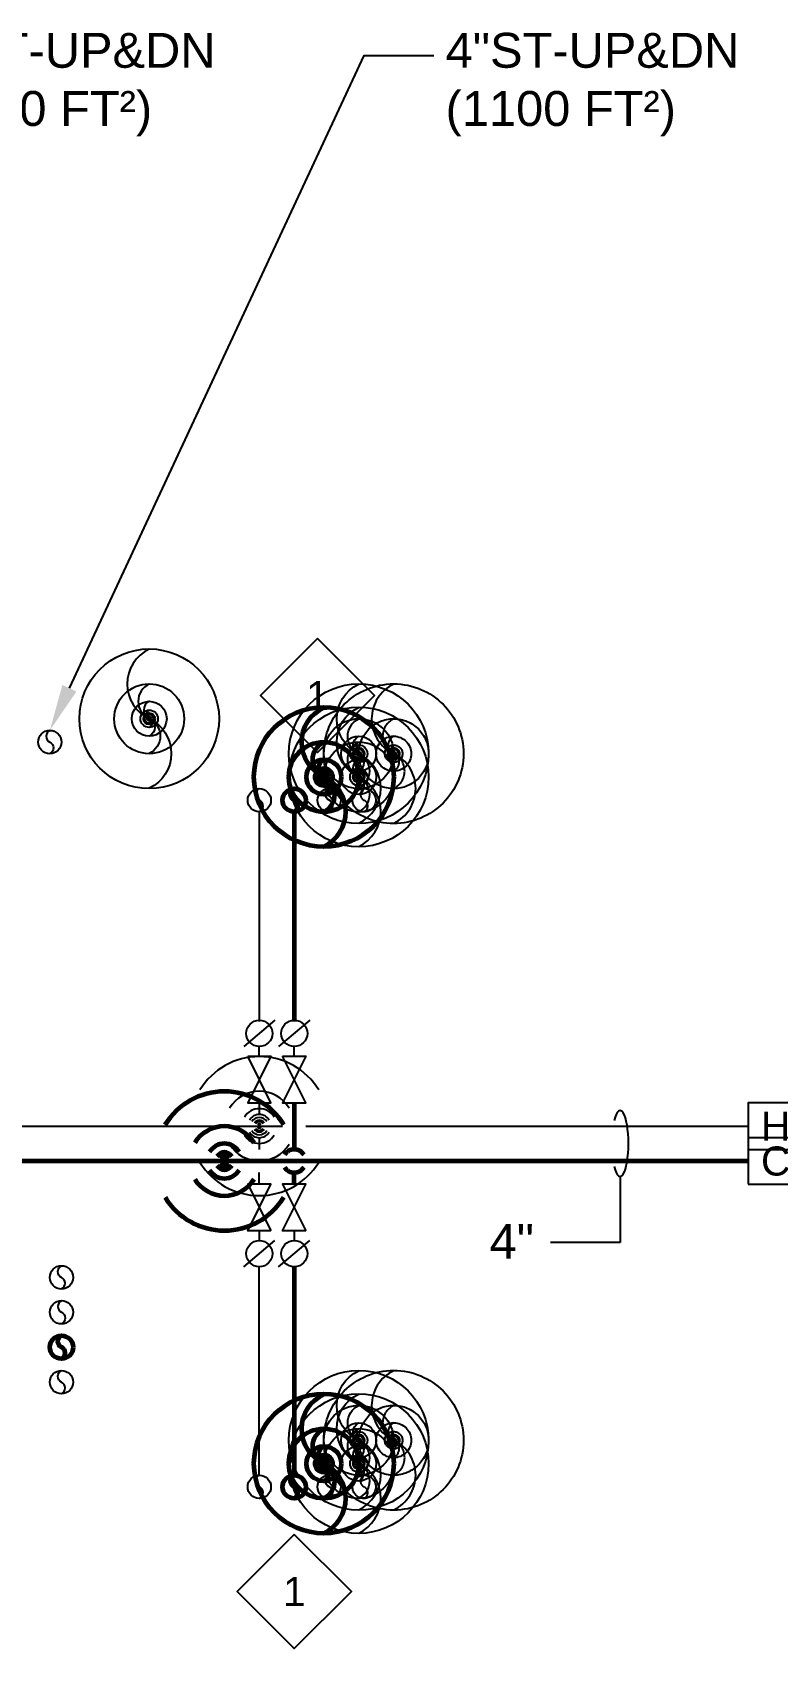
# Model space of a CAD drawing. Extents: x -3693 to 528, y -2672 to 2716.
# Drawn here: x -2582 to -2326, y -2172 to -1616 of the extents above; entities that cross this region are included whole.
import ezdxf
from ezdxf.enums import TextEntityAlignment as Align

# ---------------------------------------------------------------- set-up
doc = ezdxf.new("R2010")
doc.units = 0
doc.header["$LTSCALE"] = 48
doc.header["$MEASUREMENT"] = 0
doc.linetypes.add('VENT', pattern=[0.3, 0.2, -0.1])
for name, color, linetype in [('G-ANNO-TEXT', 70, 'Continuous'), ('G-ANNO-TEXT @ 128', 70, 'Continuous'), ('P-14HW-N @ 128', 3, 'Continuous'), ('P-14HWC-N @ 128', 2, 'Continuous'), ('P-HW-N', 1, 'Continuous'), ('P-HW-N @ 1 (1)', 1, 'Continuous'), ('P-HW-N @ 1 (2)', 1, 'Continuous'), ('P-HW-N @ 12', 1, 'Continuous'), ('P-HW-N @ 128', 1, 'Continuous'), ('P-HW-N @ 16', 1, 'Continuous'), ('P-HW-N @ 192', 1, 'Continuous'), ('P-HW-N @ 2', 1, 'Continuous'), ('P-HW-N @ 24', 1, 'Continuous'), ('P-HW-N @ 384', 1, 'Continuous'), ('P-HW-N @ 4', 1, 'Continuous'), ('P-HW-N @ 48', 1, 'Continuous'), ('P-HW-N @ 64', 1, 'Continuous'), ('P-HW-N @ 768', 1, 'Continuous'), ('P-HW-N @ 8', 1, 'Continuous'), ('P-HW-N @ 96', 1, 'Continuous'), ('P-SAN-N', 6, 'Continuous'), ('P-SAN-N @ 1 (1)', 6, 'Continuous'), ('P-SAN-N @ 1 (2)', 6, 'Continuous'), ('P-SAN-N @ 12', 6, 'Continuous'), ('P-SAN-N @ 128', 6, 'Continuous'), ('P-SAN-N @ 16', 6, 'Continuous'), ('P-SAN-N @ 192', 6, 'Continuous'), ('P-SAN-N @ 2', 6, 'Continuous'), ('P-SAN-N @ 24', 6, 'Continuous'), ('P-SAN-N @ 384', 6, 'Continuous'), ('P-SAN-N @ 4', 6, 'Continuous'), ('P-SAN-N @ 48', 6, 'Continuous'), ('P-SAN-N @ 64', 6, 'Continuous'), ('P-SAN-N @ 768', 6, 'Continuous'), ('P-SAN-N @ 8', 6, 'Continuous'), ('P-SAN-N @ 96', 6, 'Continuous'), ('P-SANV-N', 5, 'VENT'), ('P-SANV-N @ 1 (1)', 5, 'VENT'), ('P-SANV-N @ 1 (2)', 5, 'VENT'), ('P-SANV-N @ 12', 5, 'VENT'), ('P-SANV-N @ 128', 5, 'VENT'), ('P-SANV-N @ 16', 5, 'VENT'), ('P-SANV-N @ 192', 5, 'VENT'), ('P-SANV-N @ 2', 5, 'VENT'), ('P-SANV-N @ 24', 5, 'VENT'), ('P-SANV-N @ 384', 5, 'VENT'), ('P-SANV-N @ 4', 5, 'VENT'), ('P-SANV-N @ 48', 5, 'VENT'), ('P-SANV-N @ 64', 5, 'VENT'), ('P-SANV-N @ 768', 5, 'VENT'), ('P-SANV-N @ 8', 5, 'VENT'), ('P-SANV-N @ 96', 5, 'VENT'), ('P-STRM-N', 2, 'Continuous'), ('P-STRM-N @ 1 (1)', 2, 'Continuous'), ('P-STRM-N @ 1 (2)', 2, 'Continuous'), ('P-STRM-N @ 12', 2, 'Continuous'), ('P-STRM-N @ 128', 2, 'Continuous'), ('P-STRM-N @ 16', 2, 'Continuous'), ('P-STRM-N @ 192', 2, 'Continuous'), ('P-STRM-N @ 2', 2, 'Continuous'), ('P-STRM-N @ 24', 2, 'Continuous'), ('P-STRM-N @ 384', 2, 'Continuous'), ('P-STRM-N @ 4', 2, 'Continuous'), ('P-STRM-N @ 48', 2, 'Continuous'), ('P-STRM-N @ 64', 2, 'Continuous'), ('P-STRM-N @ 768', 2, 'Continuous'), ('P-STRM-N @ 8', 2, 'Continuous'), ('P-STRM-N @ 96', 2, 'Continuous')]:
    doc.layers.add(name, color=color, linetype=linetype)
for name, color, linetype, lineweight in [('P-CW-N', 4, 'Continuous', 60), ('P-CW-N @ 1 (1)', 4, 'Continuous', 60), ('P-CW-N @ 1 (2)', 4, 'Continuous', 60), ('P-CW-N @ 12', 4, 'Continuous', 60), ('P-CW-N @ 128', 4, 'Continuous', 60), ('P-CW-N @ 16', 4, 'Continuous', 60), ('P-CW-N @ 192', 4, 'Continuous', 60), ('P-CW-N @ 2', 4, 'Continuous', 60), ('P-CW-N @ 24', 4, 'Continuous', 60), ('P-CW-N @ 384', 4, 'Continuous', 60), ('P-CW-N @ 4', 4, 'Continuous', 60), ('P-CW-N @ 48', 4, 'Continuous', 60), ('P-CW-N @ 64', 4, 'Continuous', 60), ('P-CW-N @ 768', 4, 'Continuous', 60), ('P-CW-N @ 8', 4, 'Continuous', 60), ('P-CW-N @ 96', 4, 'Continuous', 60), ('P-GAS-N @ 128', 3, 'Continuous', 60)]:
    doc.layers.add(name, color=color, linetype=linetype, lineweight=lineweight)
doc.styles.add('Arial', font='arial.ttf')

# ---------------------------------------------------------------- blocks, each defined once
blk = doc.blocks.new('*U14')
at = {"layer": 'DEFPOINTS'}
blk.add_lwpolyline([(-0.125, -0.0625), (0.125, -0.0625), (0.125, 0.0625), (-0.125, 0.0625)], close=True, dxfattribs=at)
at = {"style": 'Arial'}
blk.add_text('HW', height=0.07812, dxfattribs=at).set_placement((0, 0), align=Align.MIDDLE)
blk = doc.blocks.new('*U17')
at = {"layer": 'DEFPOINTS'}
blk.add_lwpolyline([(-0.125, -0.0625), (0.125, -0.0625), (0.125, 0.0625), (-0.125, 0.0625)], close=True, dxfattribs=at)
at = {"style": 'Arial'}
blk.add_text('CW', height=0.07812, dxfattribs=at).set_placement((0, 0), align=Align.MIDDLE)
blk = doc.blocks.new('DIAMOND TAG')
blk.add_lwpolyline([(0, -0.1533), (0.1533, 0), (0, 0.1533), (-0.1533, 0)], close=True)
at = {"style": 'Arial'}
blk.add_attdef('XXX', text='', height=0.0781, dxfattribs=at).set_placement((0, 0), align=Align.MIDDLE)
blk = doc.blocks.new('*U22')
for start, end in [(121.27433, 238.72567), (301.43418, 58.56582)]:
    blk.add_arc((0, 0), 0.03112, start, end)
blk = doc.blocks.new('*U667')
at = {"layer": 'P-CW-N @ 1 (1)', "rotation": 270}
blk.add_blockref('*U22', (-2516, -2004.26), dxfattribs=at)
at = {"layer": 'P-CW-N @ 1 (2)', "rotation": 270}
blk.add_blockref('*U22', (-2516, -2004.26), dxfattribs=at)
at = {"layer": 'P-CW-N @ 12', "xscale": 12, "yscale": 12, "zscale": 12, "rotation": 270}
blk.add_blockref('*U22', (-2516, -2004.26), dxfattribs=at)
at = {"layer": 'P-CW-N @ 128', "xscale": 128, "yscale": 128, "zscale": 128, "rotation": 270}
blk.add_blockref('*U22', (-2492, -2004.26), dxfattribs=at)
at = {"layer": 'P-CW-N @ 16', "xscale": 16, "yscale": 16, "zscale": 16, "rotation": 270}
blk.add_blockref('*U22', (-2516, -2004.26), dxfattribs=at)
at = {"layer": 'P-CW-N @ 192', "xscale": 192, "yscale": 192, "zscale": 192, "rotation": 270}
blk.add_blockref('*U22', (-2516, -2004.26), dxfattribs=at)
at = {"layer": 'P-CW-N @ 2', "xscale": 2, "yscale": 2, "zscale": 2, "rotation": 270}
blk.add_blockref('*U22', (-2516, -2004.26), dxfattribs=at)
at = {"layer": 'P-CW-N @ 24', "xscale": 24, "yscale": 24, "zscale": 24, "rotation": 270}
blk.add_blockref('*U22', (-2516, -2004.26), dxfattribs=at)
at = {"layer": 'P-CW-N @ 384', "xscale": 384, "yscale": 384, "zscale": 384, "rotation": 270}
blk.add_blockref('*U22', (-2516, -2004.26), dxfattribs=at)
at = {"layer": 'P-CW-N @ 4', "xscale": 4, "yscale": 4, "zscale": 4, "rotation": 270}
blk.add_blockref('*U22', (-2516, -2004.26), dxfattribs=at)
at = {"layer": 'P-CW-N @ 48', "xscale": 48, "yscale": 48, "zscale": 48, "rotation": 270}
blk.add_blockref('*U22', (-2516, -2004.26), dxfattribs=at)
at = {"layer": 'P-CW-N @ 64', "xscale": 64, "yscale": 64, "zscale": 64, "rotation": 270}
blk.add_blockref('*U22', (-2516, -2004.26), dxfattribs=at)
at = {"layer": 'P-CW-N @ 768', "xscale": 768, "yscale": 768, "zscale": 768, "rotation": 270}
blk.add_blockref('*U22', (-2516, -2004.26), dxfattribs=at)
at = {"layer": 'P-CW-N @ 8', "xscale": 8, "yscale": 8, "zscale": 8, "rotation": 270}
blk.add_blockref('*U22', (-2516, -2004.26), dxfattribs=at)
at = {"layer": 'P-CW-N @ 96', "xscale": 96, "yscale": 96, "zscale": 96, "rotation": 270}
blk.add_blockref('*U22', (-2516, -2004.26), dxfattribs=at)
blk = doc.blocks.new('*U669')
at = {"layer": 'P-HW-N @ 1 (1)', "rotation": 270}
blk.add_blockref('*U22', (-2504, -1992.26), dxfattribs=at)
at = {"layer": 'P-HW-N @ 1 (2)', "rotation": 270}
blk.add_blockref('*U22', (-2504, -1992.26), dxfattribs=at)
at = {"layer": 'P-HW-N @ 12', "xscale": 12, "yscale": 12, "zscale": 12, "rotation": 270}
blk.add_blockref('*U22', (-2504, -1992.26), dxfattribs=at)
at = {"layer": 'P-HW-N @ 128', "xscale": 128, "yscale": 128, "zscale": 128, "rotation": 270}
blk.add_blockref('*U22', (-2504, -1992.26), dxfattribs=at)
at = {"layer": 'P-HW-N @ 16', "xscale": 16, "yscale": 16, "zscale": 16, "rotation": 270}
blk.add_blockref('*U22', (-2504, -1992.26), dxfattribs=at)
at = {"layer": 'P-HW-N @ 192', "xscale": 192, "yscale": 192, "zscale": 192, "rotation": 270}
blk.add_blockref('*U22', (-2504, -1992.26), dxfattribs=at)
at = {"layer": 'P-HW-N @ 2', "xscale": 2, "yscale": 2, "zscale": 2, "rotation": 270}
blk.add_blockref('*U22', (-2504, -1992.26), dxfattribs=at)
at = {"layer": 'P-HW-N @ 24', "xscale": 24, "yscale": 24, "zscale": 24, "rotation": 270}
blk.add_blockref('*U22', (-2504, -1992.26), dxfattribs=at)
at = {"layer": 'P-HW-N @ 384', "xscale": 384, "yscale": 384, "zscale": 384, "rotation": 270}
blk.add_blockref('*U22', (-2504, -1992.26), dxfattribs=at)
at = {"layer": 'P-HW-N @ 4', "xscale": 4, "yscale": 4, "zscale": 4, "rotation": 270}
blk.add_blockref('*U22', (-2504, -1992.26), dxfattribs=at)
at = {"layer": 'P-HW-N @ 48', "xscale": 48, "yscale": 48, "zscale": 48, "rotation": 270}
blk.add_blockref('*U22', (-2504, -1992.26), dxfattribs=at)
at = {"layer": 'P-HW-N @ 64', "xscale": 64, "yscale": 64, "zscale": 64, "rotation": 270}
blk.add_blockref('*U22', (-2504, -1992.26), dxfattribs=at)
at = {"layer": 'P-HW-N @ 768', "xscale": 768, "yscale": 768, "zscale": 768, "rotation": 270}
blk.add_blockref('*U22', (-2504, -1992.26), dxfattribs=at)
at = {"layer": 'P-HW-N @ 8', "xscale": 8, "yscale": 8, "zscale": 8, "rotation": 270}
blk.add_blockref('*U22', (-2504, -1992.26), dxfattribs=at)
at = {"layer": 'P-HW-N @ 96', "xscale": 96, "yscale": 96, "zscale": 96, "rotation": 270}
blk.add_blockref('*U22', (-2504, -1992.26), dxfattribs=at)
blk = doc.blocks.new('*U9')
blk.add_lwpolyline([(0, 0.03112, 0.634258), (0, 0, -0.634258), (0, -0.03112)], format="xyb")
blk.add_circle((0, 0), 0.03125)
blk = doc.blocks.new('*U686')
at = {"layer": 'P-STRM-N @ 1 (1)'}
blk.add_blockref('*U9', (-2541.84, -1852.26), dxfattribs=at)
at = {"layer": 'P-STRM-N @ 1 (2)'}
blk.add_blockref('*U9', (-2541.84, -1852.26), dxfattribs=at)
at = {"layer": 'P-STRM-N @ 12', "xscale": 12, "yscale": 12, "zscale": 12}
blk.add_blockref('*U9', (-2541.84, -1852.26), dxfattribs=at)
at = {"layer": 'P-STRM-N @ 128', "xscale": 128, "yscale": 128, "zscale": 128}
blk.add_blockref('*U9', (-2576, -1860.26), dxfattribs=at)
at = {"layer": 'P-STRM-N @ 16', "xscale": 16, "yscale": 16, "zscale": 16}
blk.add_blockref('*U9', (-2541.84, -1852.26), dxfattribs=at)
at = {"layer": 'P-STRM-N @ 192', "xscale": 192, "yscale": 192, "zscale": 192}
blk.add_blockref('*U9', (-2541.84, -1852.26), dxfattribs=at)
at = {"layer": 'P-STRM-N @ 2', "xscale": 2, "yscale": 2, "zscale": 2}
blk.add_blockref('*U9', (-2541.84, -1852.26), dxfattribs=at)
at = {"layer": 'P-STRM-N @ 24', "xscale": 24, "yscale": 24, "zscale": 24}
blk.add_blockref('*U9', (-2541.84, -1852.26), dxfattribs=at)
at = {"layer": 'P-STRM-N @ 384', "xscale": 384, "yscale": 384, "zscale": 384}
blk.add_blockref('*U9', (-2541.84, -1852.26), dxfattribs=at)
at = {"layer": 'P-STRM-N @ 4', "xscale": 4, "yscale": 4, "zscale": 4}
blk.add_blockref('*U9', (-2541.84, -1852.26), dxfattribs=at)
at = {"layer": 'P-STRM-N @ 48', "xscale": 48, "yscale": 48, "zscale": 48}
blk.add_blockref('*U9', (-2541.84, -1852.26), dxfattribs=at)
at = {"layer": 'P-STRM-N @ 64', "xscale": 64, "yscale": 64, "zscale": 64}
blk.add_blockref('*U9', (-2541.84, -1852.26), dxfattribs=at)
at = {"layer": 'P-STRM-N @ 768', "xscale": 768, "yscale": 768, "zscale": 768}
blk.add_blockref('*U9', (-2541.84, -1852.26), dxfattribs=at)
at = {"layer": 'P-STRM-N @ 8', "xscale": 8, "yscale": 8, "zscale": 8}
blk.add_blockref('*U9', (-2541.84, -1852.26), dxfattribs=at)
at = {"layer": 'P-STRM-N @ 96', "xscale": 96, "yscale": 96, "zscale": 96}
blk.add_blockref('*U9', (-2541.84, -1852.26), dxfattribs=at)
blk = doc.blocks.new('*U691')
at = {"layer": 'P-CW-N @ 1 (1)', "rotation": 180}
blk.add_blockref('*U9', (-2481.84, -1872.26), dxfattribs=at)
at = {"layer": 'P-CW-N @ 1 (2)', "rotation": 180}
blk.add_blockref('*U9', (-2481.84, -1872.26), dxfattribs=at)
at = {"layer": 'P-CW-N @ 12', "xscale": 12, "yscale": 12, "zscale": 12, "rotation": 180}
blk.add_blockref('*U9', (-2481.84, -1872.26), dxfattribs=at)
at = {"layer": 'P-CW-N @ 128', "xscale": 128, "yscale": 128, "zscale": 128, "rotation": 180}
blk.add_blockref('*U9', (-2492, -1880.26), dxfattribs=at)
at = {"layer": 'P-CW-N @ 16', "xscale": 16, "yscale": 16, "zscale": 16, "rotation": 180}
blk.add_blockref('*U9', (-2481.84, -1872.26), dxfattribs=at)
at = {"layer": 'P-CW-N @ 192', "xscale": 192, "yscale": 192, "zscale": 192, "rotation": 180}
blk.add_blockref('*U9', (-2481.84, -1872.26), dxfattribs=at)
at = {"layer": 'P-CW-N @ 2', "xscale": 2, "yscale": 2, "zscale": 2, "rotation": 180}
blk.add_blockref('*U9', (-2481.84, -1872.26), dxfattribs=at)
at = {"layer": 'P-CW-N @ 24', "xscale": 24, "yscale": 24, "zscale": 24, "rotation": 180}
blk.add_blockref('*U9', (-2481.84, -1872.26), dxfattribs=at)
at = {"layer": 'P-CW-N @ 384', "xscale": 384, "yscale": 384, "zscale": 384, "rotation": 180}
blk.add_blockref('*U9', (-2481.84, -1872.26), dxfattribs=at)
at = {"layer": 'P-CW-N @ 4', "xscale": 4, "yscale": 4, "zscale": 4, "rotation": 180}
blk.add_blockref('*U9', (-2481.84, -1872.26), dxfattribs=at)
at = {"layer": 'P-CW-N @ 48', "xscale": 48, "yscale": 48, "zscale": 48, "rotation": 180}
blk.add_blockref('*U9', (-2481.84, -1872.26), dxfattribs=at)
at = {"layer": 'P-CW-N @ 64', "xscale": 64, "yscale": 64, "zscale": 64, "rotation": 180}
blk.add_blockref('*U9', (-2481.84, -1872.26), dxfattribs=at)
at = {"layer": 'P-CW-N @ 768', "xscale": 768, "yscale": 768, "zscale": 768, "rotation": 180}
blk.add_blockref('*U9', (-2481.84, -1872.26), dxfattribs=at)
at = {"layer": 'P-CW-N @ 8', "xscale": 8, "yscale": 8, "zscale": 8, "rotation": 180}
blk.add_blockref('*U9', (-2481.84, -1872.26), dxfattribs=at)
at = {"layer": 'P-CW-N @ 96', "xscale": 96, "yscale": 96, "zscale": 96, "rotation": 180}
blk.add_blockref('*U9', (-2481.84, -1872.26), dxfattribs=at)
blk = doc.blocks.new('*U692')
at = {"layer": 'P-HW-N @ 1 (1)', "rotation": 180}
blk.add_blockref('*U9', (-2469.84, -1872.26), dxfattribs=at)
at = {"layer": 'P-HW-N @ 1 (2)', "rotation": 180}
blk.add_blockref('*U9', (-2469.84, -1872.26), dxfattribs=at)
at = {"layer": 'P-HW-N @ 12', "xscale": 12, "yscale": 12, "zscale": 12, "rotation": 180}
blk.add_blockref('*U9', (-2469.84, -1872.26), dxfattribs=at)
at = {"layer": 'P-HW-N @ 128', "xscale": 128, "yscale": 128, "zscale": 128, "rotation": 180}
blk.add_blockref('*U9', (-2504, -1880.26), dxfattribs=at)
at = {"layer": 'P-HW-N @ 16', "xscale": 16, "yscale": 16, "zscale": 16, "rotation": 180}
blk.add_blockref('*U9', (-2469.84, -1872.26), dxfattribs=at)
at = {"layer": 'P-HW-N @ 192', "xscale": 192, "yscale": 192, "zscale": 192, "rotation": 180}
blk.add_blockref('*U9', (-2469.84, -1872.26), dxfattribs=at)
at = {"layer": 'P-HW-N @ 2', "xscale": 2, "yscale": 2, "zscale": 2, "rotation": 180}
blk.add_blockref('*U9', (-2469.84, -1872.26), dxfattribs=at)
at = {"layer": 'P-HW-N @ 24', "xscale": 24, "yscale": 24, "zscale": 24, "rotation": 180}
blk.add_blockref('*U9', (-2469.84, -1872.26), dxfattribs=at)
at = {"layer": 'P-HW-N @ 384', "xscale": 384, "yscale": 384, "zscale": 384, "rotation": 180}
blk.add_blockref('*U9', (-2469.84, -1872.26), dxfattribs=at)
at = {"layer": 'P-HW-N @ 4', "xscale": 4, "yscale": 4, "zscale": 4, "rotation": 180}
blk.add_blockref('*U9', (-2469.84, -1872.26), dxfattribs=at)
at = {"layer": 'P-HW-N @ 48', "xscale": 48, "yscale": 48, "zscale": 48, "rotation": 180}
blk.add_blockref('*U9', (-2469.84, -1872.26), dxfattribs=at)
at = {"layer": 'P-HW-N @ 64', "xscale": 64, "yscale": 64, "zscale": 64, "rotation": 180}
blk.add_blockref('*U9', (-2469.84, -1872.26), dxfattribs=at)
at = {"layer": 'P-HW-N @ 768', "xscale": 768, "yscale": 768, "zscale": 768, "rotation": 180}
blk.add_blockref('*U9', (-2469.84, -1872.26), dxfattribs=at)
at = {"layer": 'P-HW-N @ 8', "xscale": 8, "yscale": 8, "zscale": 8, "rotation": 180}
blk.add_blockref('*U9', (-2469.84, -1872.26), dxfattribs=at)
at = {"layer": 'P-HW-N @ 96', "xscale": 96, "yscale": 96, "zscale": 96, "rotation": 180}
blk.add_blockref('*U9', (-2469.84, -1872.26), dxfattribs=at)
blk = doc.blocks.new('*U693')
at = {"layer": 'P-SAN-N @ 1 (1)', "rotation": 180}
blk.add_blockref('*U9', (-2469.84, -1864.26), dxfattribs=at)
at = {"layer": 'P-SAN-N @ 1 (2)', "rotation": 180}
blk.add_blockref('*U9', (-2469.84, -1864.26), dxfattribs=at)
at = {"layer": 'P-SAN-N @ 12', "xscale": 12, "yscale": 12, "zscale": 12, "rotation": 180}
blk.add_blockref('*U9', (-2469.84, -1864.26), dxfattribs=at)
at = {"layer": 'P-SAN-N @ 128', "xscale": 128, "yscale": 128, "zscale": 128, "rotation": 180}
blk.add_blockref('*U9', (-2480, -1880.26), dxfattribs=at)
at = {"layer": 'P-SAN-N @ 16', "xscale": 16, "yscale": 16, "zscale": 16, "rotation": 180}
blk.add_blockref('*U9', (-2469.84, -1864.26), dxfattribs=at)
at = {"layer": 'P-SAN-N @ 192', "xscale": 192, "yscale": 192, "zscale": 192, "rotation": 180}
blk.add_blockref('*U9', (-2469.84, -1864.26), dxfattribs=at)
at = {"layer": 'P-SAN-N @ 2', "xscale": 2, "yscale": 2, "zscale": 2, "rotation": 180}
blk.add_blockref('*U9', (-2469.84, -1864.26), dxfattribs=at)
at = {"layer": 'P-SAN-N @ 24', "xscale": 24, "yscale": 24, "zscale": 24, "rotation": 180}
blk.add_blockref('*U9', (-2469.84, -1864.26), dxfattribs=at)
at = {"layer": 'P-SAN-N @ 384', "xscale": 384, "yscale": 384, "zscale": 384, "rotation": 180}
blk.add_blockref('*U9', (-2469.84, -1864.26), dxfattribs=at)
at = {"layer": 'P-SAN-N @ 4', "xscale": 4, "yscale": 4, "zscale": 4, "rotation": 180}
blk.add_blockref('*U9', (-2469.84, -1864.26), dxfattribs=at)
at = {"layer": 'P-SAN-N @ 48', "xscale": 48, "yscale": 48, "zscale": 48, "rotation": 180}
blk.add_blockref('*U9', (-2469.84, -1864.26), dxfattribs=at)
at = {"layer": 'P-SAN-N @ 64', "xscale": 64, "yscale": 64, "zscale": 64, "rotation": 180}
blk.add_blockref('*U9', (-2469.84, -1864.26), dxfattribs=at)
at = {"layer": 'P-SAN-N @ 768', "xscale": 768, "yscale": 768, "zscale": 768, "rotation": 180}
blk.add_blockref('*U9', (-2469.84, -1864.26), dxfattribs=at)
at = {"layer": 'P-SAN-N @ 8', "xscale": 8, "yscale": 8, "zscale": 8, "rotation": 180}
blk.add_blockref('*U9', (-2469.84, -1864.26), dxfattribs=at)
at = {"layer": 'P-SAN-N @ 96', "xscale": 96, "yscale": 96, "zscale": 96, "rotation": 180}
blk.add_blockref('*U9', (-2469.84, -1864.26), dxfattribs=at)
blk = doc.blocks.new('*U694')
at = {"layer": 'P-SANV-N @ 1 (1)', "rotation": 180}
blk.add_blockref('*U9', (-2457.84, -1864.26), dxfattribs=at)
at = {"layer": 'P-SANV-N @ 1 (2)', "rotation": 180}
blk.add_blockref('*U9', (-2457.84, -1864.26), dxfattribs=at)
at = {"layer": 'P-SANV-N @ 12', "xscale": 12, "yscale": 12, "zscale": 12, "rotation": 180}
blk.add_blockref('*U9', (-2457.84, -1864.26), dxfattribs=at)
at = {"layer": 'P-SANV-N @ 128', "xscale": 128, "yscale": 128, "zscale": 128, "rotation": 180}
blk.add_blockref('*U9', (-2468, -1880.26), dxfattribs=at)
at = {"layer": 'P-SANV-N @ 16', "xscale": 16, "yscale": 16, "zscale": 16, "rotation": 180}
blk.add_blockref('*U9', (-2457.84, -1864.26), dxfattribs=at)
at = {"layer": 'P-SANV-N @ 192', "xscale": 192, "yscale": 192, "zscale": 192, "rotation": 180}
blk.add_blockref('*U9', (-2457.84, -1864.26), dxfattribs=at)
at = {"layer": 'P-SANV-N @ 2', "xscale": 2, "yscale": 2, "zscale": 2, "rotation": 180}
blk.add_blockref('*U9', (-2457.84, -1864.26), dxfattribs=at)
at = {"layer": 'P-SANV-N @ 24', "xscale": 24, "yscale": 24, "zscale": 24, "rotation": 180}
blk.add_blockref('*U9', (-2457.84, -1864.26), dxfattribs=at)
at = {"layer": 'P-SANV-N @ 384', "xscale": 384, "yscale": 384, "zscale": 384, "rotation": 180}
blk.add_blockref('*U9', (-2457.84, -1864.26), dxfattribs=at)
at = {"layer": 'P-SANV-N @ 4', "xscale": 4, "yscale": 4, "zscale": 4, "rotation": 180}
blk.add_blockref('*U9', (-2457.84, -1864.26), dxfattribs=at)
at = {"layer": 'P-SANV-N @ 48', "xscale": 48, "yscale": 48, "zscale": 48, "rotation": 180}
blk.add_blockref('*U9', (-2457.84, -1864.26), dxfattribs=at)
at = {"layer": 'P-SANV-N @ 64', "xscale": 64, "yscale": 64, "zscale": 64, "rotation": 180}
blk.add_blockref('*U9', (-2457.84, -1864.26), dxfattribs=at)
at = {"layer": 'P-SANV-N @ 768', "xscale": 768, "yscale": 768, "zscale": 768, "rotation": 180}
blk.add_blockref('*U9', (-2457.84, -1864.26), dxfattribs=at)
at = {"layer": 'P-SANV-N @ 8', "xscale": 8, "yscale": 8, "zscale": 8, "rotation": 180}
blk.add_blockref('*U9', (-2457.84, -1864.26), dxfattribs=at)
at = {"layer": 'P-SANV-N @ 96', "xscale": 96, "yscale": 96, "zscale": 96, "rotation": 180}
blk.add_blockref('*U9', (-2457.84, -1864.26), dxfattribs=at)
blk = doc.blocks.new('*U699')
at = {"layer": 'P-CW-N @ 1 (1)', "rotation": 180}
blk.add_blockref('*U9', (-2481.84, -2108.26), dxfattribs=at)
at = {"layer": 'P-CW-N @ 1 (2)', "rotation": 180}
blk.add_blockref('*U9', (-2481.84, -2108.26), dxfattribs=at)
at = {"layer": 'P-CW-N @ 12', "xscale": 12, "yscale": 12, "zscale": 12, "rotation": 180}
blk.add_blockref('*U9', (-2481.84, -2108.26), dxfattribs=at)
at = {"layer": 'P-CW-N @ 128', "xscale": 128, "yscale": 128, "zscale": 128, "rotation": 180}
blk.add_blockref('*U9', (-2492, -2116.26), dxfattribs=at)
at = {"layer": 'P-CW-N @ 16', "xscale": 16, "yscale": 16, "zscale": 16, "rotation": 180}
blk.add_blockref('*U9', (-2481.84, -2108.26), dxfattribs=at)
at = {"layer": 'P-CW-N @ 192', "xscale": 192, "yscale": 192, "zscale": 192, "rotation": 180}
blk.add_blockref('*U9', (-2481.84, -2108.26), dxfattribs=at)
at = {"layer": 'P-CW-N @ 2', "xscale": 2, "yscale": 2, "zscale": 2, "rotation": 180}
blk.add_blockref('*U9', (-2481.84, -2108.26), dxfattribs=at)
at = {"layer": 'P-CW-N @ 24', "xscale": 24, "yscale": 24, "zscale": 24, "rotation": 180}
blk.add_blockref('*U9', (-2481.84, -2108.26), dxfattribs=at)
at = {"layer": 'P-CW-N @ 384', "xscale": 384, "yscale": 384, "zscale": 384, "rotation": 180}
blk.add_blockref('*U9', (-2481.84, -2108.26), dxfattribs=at)
at = {"layer": 'P-CW-N @ 4', "xscale": 4, "yscale": 4, "zscale": 4, "rotation": 180}
blk.add_blockref('*U9', (-2481.84, -2108.26), dxfattribs=at)
at = {"layer": 'P-CW-N @ 48', "xscale": 48, "yscale": 48, "zscale": 48, "rotation": 180}
blk.add_blockref('*U9', (-2481.84, -2108.26), dxfattribs=at)
at = {"layer": 'P-CW-N @ 64', "xscale": 64, "yscale": 64, "zscale": 64, "rotation": 180}
blk.add_blockref('*U9', (-2481.84, -2108.26), dxfattribs=at)
at = {"layer": 'P-CW-N @ 768', "xscale": 768, "yscale": 768, "zscale": 768, "rotation": 180}
blk.add_blockref('*U9', (-2481.84, -2108.26), dxfattribs=at)
at = {"layer": 'P-CW-N @ 8', "xscale": 8, "yscale": 8, "zscale": 8, "rotation": 180}
blk.add_blockref('*U9', (-2481.84, -2108.26), dxfattribs=at)
at = {"layer": 'P-CW-N @ 96', "xscale": 96, "yscale": 96, "zscale": 96, "rotation": 180}
blk.add_blockref('*U9', (-2481.84, -2108.26), dxfattribs=at)
blk = doc.blocks.new('*U700')
at = {"layer": 'P-HW-N @ 1 (1)', "rotation": 180}
blk.add_blockref('*U9', (-2469.84, -2108.26), dxfattribs=at)
at = {"layer": 'P-HW-N @ 1 (2)', "rotation": 180}
blk.add_blockref('*U9', (-2469.84, -2108.26), dxfattribs=at)
at = {"layer": 'P-HW-N @ 12', "xscale": 12, "yscale": 12, "zscale": 12, "rotation": 180}
blk.add_blockref('*U9', (-2469.84, -2108.26), dxfattribs=at)
at = {"layer": 'P-HW-N @ 128', "xscale": 128, "yscale": 128, "zscale": 128, "rotation": 180}
blk.add_blockref('*U9', (-2504, -2116.26), dxfattribs=at)
at = {"layer": 'P-HW-N @ 16', "xscale": 16, "yscale": 16, "zscale": 16, "rotation": 180}
blk.add_blockref('*U9', (-2469.84, -2108.26), dxfattribs=at)
at = {"layer": 'P-HW-N @ 192', "xscale": 192, "yscale": 192, "zscale": 192, "rotation": 180}
blk.add_blockref('*U9', (-2469.84, -2108.26), dxfattribs=at)
at = {"layer": 'P-HW-N @ 2', "xscale": 2, "yscale": 2, "zscale": 2, "rotation": 180}
blk.add_blockref('*U9', (-2469.84, -2108.26), dxfattribs=at)
at = {"layer": 'P-HW-N @ 24', "xscale": 24, "yscale": 24, "zscale": 24, "rotation": 180}
blk.add_blockref('*U9', (-2469.84, -2108.26), dxfattribs=at)
at = {"layer": 'P-HW-N @ 384', "xscale": 384, "yscale": 384, "zscale": 384, "rotation": 180}
blk.add_blockref('*U9', (-2469.84, -2108.26), dxfattribs=at)
at = {"layer": 'P-HW-N @ 4', "xscale": 4, "yscale": 4, "zscale": 4, "rotation": 180}
blk.add_blockref('*U9', (-2469.84, -2108.26), dxfattribs=at)
at = {"layer": 'P-HW-N @ 48', "xscale": 48, "yscale": 48, "zscale": 48, "rotation": 180}
blk.add_blockref('*U9', (-2469.84, -2108.26), dxfattribs=at)
at = {"layer": 'P-HW-N @ 64', "xscale": 64, "yscale": 64, "zscale": 64, "rotation": 180}
blk.add_blockref('*U9', (-2469.84, -2108.26), dxfattribs=at)
at = {"layer": 'P-HW-N @ 768', "xscale": 768, "yscale": 768, "zscale": 768, "rotation": 180}
blk.add_blockref('*U9', (-2469.84, -2108.26), dxfattribs=at)
at = {"layer": 'P-HW-N @ 8', "xscale": 8, "yscale": 8, "zscale": 8, "rotation": 180}
blk.add_blockref('*U9', (-2469.84, -2108.26), dxfattribs=at)
at = {"layer": 'P-HW-N @ 96', "xscale": 96, "yscale": 96, "zscale": 96, "rotation": 180}
blk.add_blockref('*U9', (-2469.84, -2108.26), dxfattribs=at)
blk = doc.blocks.new('*U701')
at = {"layer": 'P-SAN-N @ 1 (1)', "rotation": 180}
blk.add_blockref('*U9', (-2469.84, -2100.26), dxfattribs=at)
at = {"layer": 'P-SAN-N @ 1 (2)', "rotation": 180}
blk.add_blockref('*U9', (-2469.84, -2100.26), dxfattribs=at)
at = {"layer": 'P-SAN-N @ 12', "xscale": 12, "yscale": 12, "zscale": 12, "rotation": 180}
blk.add_blockref('*U9', (-2469.84, -2100.26), dxfattribs=at)
at = {"layer": 'P-SAN-N @ 128', "xscale": 128, "yscale": 128, "zscale": 128, "rotation": 180}
blk.add_blockref('*U9', (-2480, -2116.26), dxfattribs=at)
at = {"layer": 'P-SAN-N @ 16', "xscale": 16, "yscale": 16, "zscale": 16, "rotation": 180}
blk.add_blockref('*U9', (-2469.84, -2100.26), dxfattribs=at)
at = {"layer": 'P-SAN-N @ 192', "xscale": 192, "yscale": 192, "zscale": 192, "rotation": 180}
blk.add_blockref('*U9', (-2469.84, -2100.26), dxfattribs=at)
at = {"layer": 'P-SAN-N @ 2', "xscale": 2, "yscale": 2, "zscale": 2, "rotation": 180}
blk.add_blockref('*U9', (-2469.84, -2100.26), dxfattribs=at)
at = {"layer": 'P-SAN-N @ 24', "xscale": 24, "yscale": 24, "zscale": 24, "rotation": 180}
blk.add_blockref('*U9', (-2469.84, -2100.26), dxfattribs=at)
at = {"layer": 'P-SAN-N @ 384', "xscale": 384, "yscale": 384, "zscale": 384, "rotation": 180}
blk.add_blockref('*U9', (-2469.84, -2100.26), dxfattribs=at)
at = {"layer": 'P-SAN-N @ 4', "xscale": 4, "yscale": 4, "zscale": 4, "rotation": 180}
blk.add_blockref('*U9', (-2469.84, -2100.26), dxfattribs=at)
at = {"layer": 'P-SAN-N @ 48', "xscale": 48, "yscale": 48, "zscale": 48, "rotation": 180}
blk.add_blockref('*U9', (-2469.84, -2100.26), dxfattribs=at)
at = {"layer": 'P-SAN-N @ 64', "xscale": 64, "yscale": 64, "zscale": 64, "rotation": 180}
blk.add_blockref('*U9', (-2469.84, -2100.26), dxfattribs=at)
at = {"layer": 'P-SAN-N @ 768', "xscale": 768, "yscale": 768, "zscale": 768, "rotation": 180}
blk.add_blockref('*U9', (-2469.84, -2100.26), dxfattribs=at)
at = {"layer": 'P-SAN-N @ 8', "xscale": 8, "yscale": 8, "zscale": 8, "rotation": 180}
blk.add_blockref('*U9', (-2469.84, -2100.26), dxfattribs=at)
at = {"layer": 'P-SAN-N @ 96', "xscale": 96, "yscale": 96, "zscale": 96, "rotation": 180}
blk.add_blockref('*U9', (-2469.84, -2100.26), dxfattribs=at)
blk = doc.blocks.new('*U702')
at = {"layer": 'P-SANV-N @ 1 (1)', "rotation": 180}
blk.add_blockref('*U9', (-2457.84, -2100.26), dxfattribs=at)
at = {"layer": 'P-SANV-N @ 1 (2)', "rotation": 180}
blk.add_blockref('*U9', (-2457.84, -2100.26), dxfattribs=at)
at = {"layer": 'P-SANV-N @ 12', "xscale": 12, "yscale": 12, "zscale": 12, "rotation": 180}
blk.add_blockref('*U9', (-2457.84, -2100.26), dxfattribs=at)
at = {"layer": 'P-SANV-N @ 128', "xscale": 128, "yscale": 128, "zscale": 128, "rotation": 180}
blk.add_blockref('*U9', (-2468, -2116.26), dxfattribs=at)
at = {"layer": 'P-SANV-N @ 16', "xscale": 16, "yscale": 16, "zscale": 16, "rotation": 180}
blk.add_blockref('*U9', (-2457.84, -2100.26), dxfattribs=at)
at = {"layer": 'P-SANV-N @ 192', "xscale": 192, "yscale": 192, "zscale": 192, "rotation": 180}
blk.add_blockref('*U9', (-2457.84, -2100.26), dxfattribs=at)
at = {"layer": 'P-SANV-N @ 2', "xscale": 2, "yscale": 2, "zscale": 2, "rotation": 180}
blk.add_blockref('*U9', (-2457.84, -2100.26), dxfattribs=at)
at = {"layer": 'P-SANV-N @ 24', "xscale": 24, "yscale": 24, "zscale": 24, "rotation": 180}
blk.add_blockref('*U9', (-2457.84, -2100.26), dxfattribs=at)
at = {"layer": 'P-SANV-N @ 384', "xscale": 384, "yscale": 384, "zscale": 384, "rotation": 180}
blk.add_blockref('*U9', (-2457.84, -2100.26), dxfattribs=at)
at = {"layer": 'P-SANV-N @ 4', "xscale": 4, "yscale": 4, "zscale": 4, "rotation": 180}
blk.add_blockref('*U9', (-2457.84, -2100.26), dxfattribs=at)
at = {"layer": 'P-SANV-N @ 48', "xscale": 48, "yscale": 48, "zscale": 48, "rotation": 180}
blk.add_blockref('*U9', (-2457.84, -2100.26), dxfattribs=at)
at = {"layer": 'P-SANV-N @ 64', "xscale": 64, "yscale": 64, "zscale": 64, "rotation": 180}
blk.add_blockref('*U9', (-2457.84, -2100.26), dxfattribs=at)
at = {"layer": 'P-SANV-N @ 768', "xscale": 768, "yscale": 768, "zscale": 768, "rotation": 180}
blk.add_blockref('*U9', (-2457.84, -2100.26), dxfattribs=at)
at = {"layer": 'P-SANV-N @ 8', "xscale": 8, "yscale": 8, "zscale": 8, "rotation": 180}
blk.add_blockref('*U9', (-2457.84, -2100.26), dxfattribs=at)
at = {"layer": 'P-SANV-N @ 96', "xscale": 96, "yscale": 96, "zscale": 96, "rotation": 180}
blk.add_blockref('*U9', (-2457.84, -2100.26), dxfattribs=at)

msp = doc.modelspace()

# ---------------------------------------------------------------- linework, layer by layer
at = {"color": 7, "linetype": 'Continuous'}
for p, q in [((-2498.63, -1955.91), (-2509.37, -1964.89)), ((-2486.63, -1955.91), (-2497.37, -1964.89)), ((-2509.37, -2040.6), (-2498.63, -2031.62)), ((-2497.37, -2040.6), (-2486.63, -2031.62))]:
    msp.add_line(p, q, dxfattribs=at)
at = {"linetype": 'Continuous'}
for p, q in [((-2504, -1968.26), (-2504, -1964.9)), ((-2492, -1968.26), (-2492, -1964.9)), ((-2504, -2028.26), (-2504, -2031.61)), ((-2492, -2028.26), (-2492, -2031.61))]:
    msp.add_line(p, q, dxfattribs=at)
for points in [[(-2508, -1968.26), (-2500, -1968.26), (-2508, -1984.26), (-2500, -1984.26), (-2508, -1968.26)], [(-2496, -1968.26), (-2488, -1968.26), (-2496, -1984.26), (-2488, -1984.26), (-2496, -1968.26)], [(-2500, -2028.26), (-2508, -2028.26), (-2500, -2012.26), (-2508, -2012.26), (-2500, -2028.26)], [(-2488, -2028.26), (-2496, -2028.26), (-2488, -2012.26), (-2496, -2012.26), (-2488, -2028.26)]]:
    msp.add_lwpolyline(points, dxfattribs=at)
for centre in [(-2504, -1960.4), (-2492, -1960.4), (-2504, -2036.11), (-2492, -2036.11)]:
    msp.add_circle(centre, 4.5, dxfattribs=at)
at = {"layer": 'G-ANNO-TEXT'}
for p, q in [((-2380, -2009.59), (-2380, -2032.26)), ((-2380, -2032.26), (-2404, -2032.26))]:
    msp.add_line(p, q, dxfattribs=at)
msp.add_lwpolyline([(-2569.25, -1841.75), (-2468, -1624.26), (-2444, -1624.26)], dxfattribs=at)
msp.add_ellipse((-2380, -1998.26), major_axis=(0, -11.33), ratio=0.25, start_param=5.480171, end_param=10.227792, dxfattribs=at)
msp.add_solid([(-2566.83, -1842.88), (-2576, -1856.26), (-2571.67, -1840.63)], dxfattribs=at)
at = {"layer": 'P-CW-N'}
for p, q in [((-2492, -1884.26), (-2492, -1956.26)), ((-2492, -1984.26), (-2492, -2000.26)), ((-2904, -2004.26), (-2336, -2004.26)), ((-2492, -2012.26), (-2492, -2008.26)), ((-2492, -2040.26), (-2492, -2112.26))]:
    msp.add_line(p, q, dxfattribs=at)
at = {"layer": 'P-HW-N'}
for p, q in [((-2504, -1884.26), (-2504, -1956.26)), ((-2504, -1984.26), (-2504, -1988.26)), ((-2672, -1992.26), (-2496, -1992.26)), ((-2488, -1992.26), (-2336, -1992.26)), ((-2504, -1996.26), (-2504, -2000.26)), ((-2504, -2012.26), (-2504, -2008.26)), ((-2504, -2112.26), (-2504, -2040.26))]:
    msp.add_line(p, q, dxfattribs=at)

# ---------------------------------------------------------------- block references
at = {"layer": 'G-ANNO-TEXT @ 128'}
ref = msp.add_blockref('DIAMOND TAG', (-2484, -1844.26), dxfattribs=dict(at, xscale=128, yscale=128, zscale=128, rotation=180))
ref.add_attrib('XXX', '1', dxfattribs={"layer": '0', "height": 10, "style": 'Arial'}).set_placement((-2484, -1844.26), align=Align.MIDDLE)
ref = msp.add_blockref('DIAMOND TAG', (-2492, -2152.26), dxfattribs=dict(at, xscale=128, yscale=128, zscale=128, rotation=180))
ref.add_attrib('XXX', '1', dxfattribs={"layer": '0', "height": 10, "style": 'Arial'}).set_placement((-2492, -2152.26), align=Align.MIDDLE)
at = {"layer": 'P-14HW-N @ 128', "xscale": 128, "yscale": 128, "zscale": 128, "rotation": 180}
for p in [(-2572, -2044.26), (-2572, -2080.26)]:
    msp.add_blockref('*U9', p, dxfattribs=at)
at = {"layer": 'P-14HWC-N @ 128', "xscale": 128, "yscale": 128, "zscale": 128}
msp.add_blockref('*U9', (-2572, -2056.26), dxfattribs=at)
at = {"layer": 'P-CW-N'}
for name in ['*U691', '*U667', '*U699']:
    msp.add_blockref(name, (0, 0), dxfattribs=at)
at = {"layer": 'P-CW-N @ 128', "linetype": 'ByBlock', "lineweight": -2, "xscale": 128, "yscale": 128, "zscale": 128}
msp.add_blockref('*U17', (-2320, -2004.26), dxfattribs=at)
at = {"layer": 'P-GAS-N @ 128', "xscale": 128, "yscale": 128, "zscale": 128, "rotation": 180}
msp.add_blockref('*U9', (-2572, -2068.26), dxfattribs=at)
at = {"layer": 'P-HW-N'}
for name in ['*U692', '*U669', '*U700']:
    msp.add_blockref(name, (0, 0), dxfattribs=at)
at = {"layer": 'P-HW-N @ 128', "linetype": 'ByBlock', "lineweight": -2, "xscale": 128, "yscale": 128, "zscale": 128}
msp.add_blockref('*U14', (-2320, -1992.26), dxfattribs=at)
at = {"layer": 'P-SAN-N'}
for name in ['*U693', '*U701']:
    msp.add_blockref(name, (0, 0), dxfattribs=at)
at = {"layer": 'P-SANV-N'}
for name in ['*U694', '*U702']:
    msp.add_blockref(name, (0, 0), dxfattribs=at)
at = {"layer": 'P-STRM-N'}
msp.add_blockref('*U686', (0, 0), dxfattribs=at)

# ---------------------------------------------------------------- texts
at = {"layer": 'G-ANNO-TEXT', "style": 'Arial'}
msp.add_text('4"', height=12, dxfattribs=at).set_placement((-2424.89, -2037.86))
at = {"layer": 'G-ANNO-TEXT', "char_height": 12, "attachment_point": 1, "style": 'Arial'}
for s, insert in [('4"ST-UP&DN\\P(1600 FT²)', (-2620, -1616.49)), ('4"ST-UP&DN\\P(1100 FT²)', (-2440, -1616.49))]:
    msp.add_mtext(s, dxfattribs=dict(at, insert=insert))

doc.saveas('drawing.dxf')
